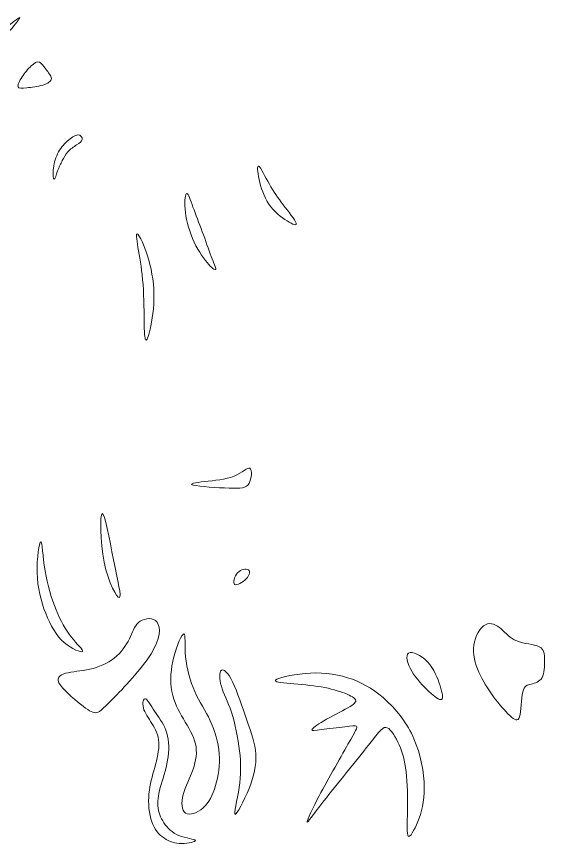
# Model space of a CAD drawing. Header units: millimetres. Extents: x -6423 to -1759, y 6 to 2012.
# Drawn here: x -6089 to -6044.5, y 561.1 to 630.8 of the extents above; entities that cross this region are included whole.
import ezdxf

# ---------------------------------------------------------------- set-up
doc = ezdxf.new("R2010")
doc.units = ezdxf.units.MM
doc.header["$MEASUREMENT"] = 0
doc.layers.add('layer 1', color=7, linetype='Continuous')

msp = doc.modelspace()

# ---------------------------------------------------------------- linework, layer by layer
at = {"layer": 'layer 1', "color": 177, "lineweight": 9}
for points, knots in [([(-6106.5811, 621.0397), (-6106.5724, 621.1479), (-6105.8679, 621.3105), (-6104.9374, 621.5721), (-6104.9374, 621.5721), (-6104.0074, 621.8342), (-6102.8515, 622.1954), (-6101.6591, 622.674), (-6101.6591, 622.674), (-6100.4673, 623.1528), (-6099.2389, 623.7485), (-6098.0194, 624.381), (-6098.0194, 624.381), (-6096.8007, 625.013), (-6095.5904, 625.6812), (-6094.4793, 626.4311), (-6094.4793, 626.4311), (-6093.3687, 627.1804), (-6092.3573, 628.0112), (-6091.4358, 628.7429), (-6091.4358, 628.7429), (-6090.5147, 629.4749), (-6089.6839, 630.1064), (-6089.223, 630.4497), (-6089.223, 630.4497), (-6088.7629, 630.793), (-6088.6725, 630.8476), (-6088.8352, 630.6121), (-6088.8352, 630.6121), (-6088.9976, 630.3774), (-6089.4131, 629.8538), (-6089.9816, 629.1856), (-6089.9816, 629.1856), (-6090.5506, 628.5175), (-6091.2736, 627.7046), (-6092.2761, 626.8192), (-6092.2761, 626.8192), (-6093.2783, 625.9343), (-6094.5605, 624.9772), (-6095.8251, 624.2001), (-6095.8251, 624.2001), (-6097.0894, 623.4239), (-6098.3355, 622.8274), (-6099.5189, 622.3578), (-6099.5189, 622.3578), (-6100.7017, 621.888), (-6101.8218, 621.5449), (-6102.761, 621.3105), (-6102.761, 621.3105), (-6103.7005, 621.0756), (-6104.4588, 620.949), (-6105.1813, 620.9132), (-6105.1813, 620.9132), (-6105.904, 620.8765), (-6106.5903, 620.9308), (-6106.5811, 621.0397)], [0, 0, 0, 0, 0.0666667, 0.0666667, 0.0666667, 0.0666667, 0.1333333, 0.1333333, 0.1333333, 0.1333333, 0.2, 0.2, 0.2, 0.2, 0.2666667, 0.2666667, 0.2666667, 0.2666667, 0.3333333, 0.3333333, 0.3333333, 0.3333333, 0.4, 0.4, 0.4, 0.4, 0.4666667, 0.4666667, 0.4666667, 0.4666667, 0.5333333, 0.5333333, 0.5333333, 0.5333333, 0.6, 0.6, 0.6, 0.6, 0.6666667, 0.6666667, 0.6666667, 0.6666667, 0.7333333, 0.7333333, 0.7333333, 0.7333333, 0.8, 0.8, 0.8, 0.8, 0.8666667, 0.8666667, 0.8666667, 0.8666667, 1, 1, 1, 1]), ([(-6088.9074, 624.9139), (-6088.9617, 625.0673), (-6088.7988, 625.4104), (-6088.5731, 625.7537), (-6088.5731, 625.7537), (-6088.3474, 626.0965), (-6088.0581, 626.44), (-6087.796, 626.6839), (-6087.796, 626.6839), (-6087.5345, 626.9278), (-6087.2995, 627.072), (-6087.1102, 627.009), (-6087.1102, 627.009), (-6086.9204, 626.9457), (-6086.7759, 626.6747), (-6086.5681, 626.4039), (-6086.5681, 626.4039), (-6086.3603, 626.1328), (-6086.0895, 625.8621), (-6086.0982, 625.6271), (-6086.0982, 625.6271), (-6086.1075, 625.3927), (-6086.3964, 625.1939), (-6086.8117, 625.0673), (-6086.8117, 625.0673), (-6087.227, 624.9408), (-6087.7689, 624.8865), (-6088.1757, 624.8414), (-6088.1757, 624.8414), (-6088.582, 624.796), (-6088.8528, 624.7602), (-6088.9074, 624.9139)], [0, 0, 0, 0, 0.1111111, 0.1111111, 0.1111111, 0.1111111, 0.2222222, 0.2222222, 0.2222222, 0.2222222, 0.3333333, 0.3333333, 0.3333333, 0.3333333, 0.4444444, 0.4444444, 0.4444444, 0.4444444, 0.5555556, 0.5555556, 0.5555556, 0.5555556, 0.6666667, 0.6666667, 0.6666667, 0.6666667, 0.7777778, 0.7777778, 0.7777778, 0.7777778, 1, 1, 1, 1]), ([(-6085.8543, 617.1292), (-6085.7824, 617.1379), (-6085.6922, 617.5168), (-6085.5743, 617.8419), (-6085.5743, 617.8419), (-6085.457, 618.1676), (-6085.3125, 618.4384), (-6085.1772, 618.7002), (-6085.1772, 618.7002), (-6085.0414, 618.9623), (-6084.9154, 619.2151), (-6084.7076, 619.4408), (-6084.7076, 619.4408), (-6084.4999, 619.6668), (-6084.2109, 619.8651), (-6083.967, 620.028), (-6083.967, 620.028), (-6083.7231, 620.1902), (-6083.5245, 620.3168), (-6083.4974, 620.4884), (-6083.4974, 620.4884), (-6083.4705, 620.6601), (-6083.6147, 620.8765), (-6083.8586, 620.8678), (-6083.8586, 620.8678), (-6084.1025, 620.8586), (-6084.4455, 620.6239), (-6084.7619, 620.3347), (-6084.7619, 620.3347), (-6085.0781, 620.0457), (-6085.3671, 619.7024), (-6085.5743, 619.2781), (-6085.5743, 619.2781), (-6085.7824, 618.8539), (-6085.9089, 618.3479), (-6085.9448, 617.9147), (-6085.9448, 617.9147), (-6085.9809, 617.4807), (-6085.9268, 617.1195), (-6085.8543, 617.1292)], [0, 0, 0, 0, 0.0909091, 0.0909091, 0.0909091, 0.0909091, 0.1818182, 0.1818182, 0.1818182, 0.1818182, 0.2727273, 0.2727273, 0.2727273, 0.2727273, 0.3636364, 0.3636364, 0.3636364, 0.3636364, 0.4545455, 0.4545455, 0.4545455, 0.4545455, 0.5454545, 0.5454545, 0.5454545, 0.5454545, 0.6363636, 0.6363636, 0.6363636, 0.6363636, 0.7272727, 0.7272727, 0.7272727, 0.7272727, 0.8181818, 0.8181818, 0.8181818, 0.8181818, 1, 1, 1, 1]), ([(-6068.6046, 618.2213), (-6068.4425, 618.1132), (-6068.0812, 617.3547), (-6067.72, 616.7224), (-6067.72, 616.7224), (-6067.3582, 616.0901), (-6066.9973, 615.5846), (-6066.5459, 614.9885), (-6066.5459, 614.9885), (-6066.0942, 614.392), (-6065.5523, 613.706), (-6065.4619, 613.4352), (-6065.4619, 613.4352), (-6065.372, 613.1638), (-6065.733, 613.3086), (-6066.2208, 613.6155), (-6066.2208, 613.6155), (-6066.7086, 613.9227), (-6067.3224, 614.392), (-6067.7561, 615.0243), (-6067.7561, 615.0243), (-6068.1896, 615.6566), (-6068.4425, 616.4513), (-6068.5867, 617.1195), (-6068.5867, 617.1195), (-6068.7312, 617.7881), (-6068.7676, 618.3297), (-6068.6046, 618.2213)], [0, 0, 0, 0, 0.125, 0.125, 0.125, 0.125, 0.25, 0.25, 0.25, 0.25, 0.375, 0.375, 0.375, 0.375, 0.5, 0.5, 0.5, 0.5, 0.625, 0.625, 0.625, 0.625, 0.75, 0.75, 0.75, 0.75, 1, 1, 1, 1]), ([(-6074.6738, 615.9366), (-6074.5478, 615.9459), (-6074.3851, 615.404), (-6074.1591, 614.7804), (-6074.1591, 614.7804), (-6073.9334, 614.1576), (-6073.6445, 613.4528), (-6073.3731, 612.7127), (-6073.3731, 612.7127), (-6073.1023, 611.972), (-6072.8497, 611.195), (-6072.6238, 610.6176), (-6072.6238, 610.6176), (-6072.3981, 610.0393), (-6072.1995, 609.6599), (-6072.2444, 609.5602), (-6072.2444, 609.5602), (-6072.29, 609.4611), (-6072.5787, 609.642), (-6072.9666, 610.1023), (-6072.9666, 610.1023), (-6073.3552, 610.5632), (-6073.843, 611.3034), (-6074.1953, 612.1347), (-6074.1953, 612.1347), (-6074.5478, 612.9653), (-6074.7643, 613.8863), (-6074.8276, 614.6272), (-6074.8276, 614.6272), (-6074.8908, 615.3676), (-6074.8004, 615.9277), (-6074.6738, 615.9366)], [0, 0, 0, 0, 0.1111111, 0.1111111, 0.1111111, 0.1111111, 0.2222222, 0.2222222, 0.2222222, 0.2222222, 0.3333333, 0.3333333, 0.3333333, 0.3333333, 0.4444444, 0.4444444, 0.4444444, 0.4444444, 0.5555556, 0.5555556, 0.5555556, 0.5555556, 0.6666667, 0.6666667, 0.6666667, 0.6666667, 0.7777778, 0.7777778, 0.7777778, 0.7777778, 1, 1, 1, 1]), ([(-6078.8733, 612.5321), (-6078.756, 612.5321), (-6078.413, 611.8813), (-6078.1055, 611.0057), (-6078.1055, 611.0057), (-6077.7989, 610.1298), (-6077.5278, 609.0276), (-6077.4643, 607.8899), (-6077.4643, 607.8899), (-6077.4013, 606.7519), (-6077.5458, 605.5777), (-6077.6992, 604.7833), (-6077.6992, 604.7833), (-6077.8529, 603.988), (-6078.0156, 603.5728), (-6078.115, 603.5728), (-6078.115, 603.5728), (-6078.2144, 603.5728), (-6078.2503, 603.988), (-6078.2682, 604.8735), (-6078.2682, 604.8735), (-6078.2867, 605.7583), (-6078.2867, 607.1128), (-6078.3676, 608.2511), (-6078.3676, 608.2511), (-6078.4488, 609.3888), (-6078.6118, 610.3101), (-6078.7468, 611.0956), (-6078.7468, 611.0956), (-6078.8826, 611.8813), (-6078.9907, 612.5321), (-6078.8733, 612.5321)], [0, 0, 0, 0, 0.1111111, 0.1111111, 0.1111111, 0.1111111, 0.2222222, 0.2222222, 0.2222222, 0.2222222, 0.3333333, 0.3333333, 0.3333333, 0.3333333, 0.4444444, 0.4444444, 0.4444444, 0.4444444, 0.5555556, 0.5555556, 0.5555556, 0.5555556, 0.6666667, 0.6666667, 0.6666667, 0.6666667, 0.7777778, 0.7777778, 0.7777778, 0.7777778, 1, 1, 1, 1]), ([(-6074.1138, 591.3447), (-6074.5837, 591.4531), (-6073.969, 591.5612), (-6073.1746, 591.6516), (-6073.1746, 591.6516), (-6072.3801, 591.7418), (-6071.4046, 591.814), (-6070.7003, 592.1033), (-6070.7003, 592.1033), (-6069.9958, 592.3923), (-6069.5623, 592.8977), (-6069.3637, 592.7712), (-6069.3637, 592.7712), (-6069.1649, 592.6449), (-6069.2008, 591.8863), (-6069.4357, 591.4889), (-6069.4357, 591.4889), (-6069.6704, 591.0916), (-6070.1039, 591.0554), (-6071.0974, 591.0916), (-6071.0974, 591.0916), (-6072.0909, 591.1277), (-6073.6442, 591.2361), (-6074.1138, 591.3447)], [0, 0, 0, 0, 0.1428571, 0.1428571, 0.1428571, 0.1428571, 0.2857143, 0.2857143, 0.2857143, 0.2857143, 0.4285714, 0.4285714, 0.4285714, 0.4285714, 0.5714286, 0.5714286, 0.5714286, 0.5714286, 0.7142857, 0.7142857, 0.7142857, 0.7142857, 1, 1, 1, 1]), ([(-6081.8085, 588.9453), (-6081.6095, 588.9959), (-6081.2124, 586.8217), (-6080.8509, 585.0521), (-6080.8509, 585.0521), (-6080.4894, 583.2824), (-6080.1645, 581.9168), (-6080.3631, 581.8665), (-6080.3631, 581.8665), (-6080.5616, 581.8158), (-6081.2844, 583.0799), (-6081.6456, 584.8494), (-6081.6456, 584.8494), (-6082.0068, 586.6194), (-6082.0068, 588.8949), (-6081.8085, 588.9453)], [0, 0, 0, 0, 0.2, 0.2, 0.2, 0.2, 0.4, 0.4, 0.4, 0.4, 0.6, 0.6, 0.6, 0.6, 1, 1, 1, 1]), ([(-6086.9923, 586.5756), (-6086.8663, 586.6123), (-6086.8299, 585.3477), (-6086.6311, 584.1375), (-6086.6311, 584.1375), (-6086.4323, 582.9275), (-6086.0711, 581.7715), (-6085.6922, 580.8323), (-6085.6922, 580.8323), (-6085.3125, 579.8931), (-6084.9154, 579.1704), (-6084.4271, 578.556), (-6084.4271, 578.556), (-6083.9398, 577.942), (-6083.3618, 577.4365), (-6083.4705, 577.3281), (-6083.4705, 577.3281), (-6083.5786, 577.22), (-6084.3733, 577.5087), (-6085.0238, 578.0867), (-6085.0238, 578.0867), (-6085.674, 578.6649), (-6086.18, 579.5319), (-6086.5773, 580.5431), (-6086.5773, 580.5431), (-6086.9747, 581.5548), (-6087.2637, 582.7105), (-6087.2995, 583.9569), (-6087.2995, 583.9569), (-6087.3359, 585.2035), (-6087.1189, 586.54), (-6086.9923, 586.5756)], [0, 0, 0, 0, 0.1111111, 0.1111111, 0.1111111, 0.1111111, 0.2222222, 0.2222222, 0.2222222, 0.2222222, 0.3333333, 0.3333333, 0.3333333, 0.3333333, 0.4444444, 0.4444444, 0.4444444, 0.4444444, 0.5555556, 0.5555556, 0.5555556, 0.5555556, 0.6666667, 0.6666667, 0.6666667, 0.6666667, 0.7777778, 0.7777778, 0.7777778, 0.7777778, 1, 1, 1, 1]), ([(-6069.49, 584.2097), (-6069.3094, 584.0834), (-6069.3819, 583.7586), (-6069.6704, 583.4514), (-6069.6704, 583.4514), (-6069.9596, 583.1442), (-6070.4656, 582.8552), (-6070.646, 582.9818), (-6070.646, 582.9818), (-6070.8263, 583.1078), (-6070.6821, 583.6499), (-6070.3931, 583.9569), (-6070.3931, 583.9569), (-6070.1039, 584.264), (-6069.6704, 584.3363), (-6069.49, 584.2097)], [0, 0, 0, 0, 0.2, 0.2, 0.2, 0.2, 0.4, 0.4, 0.4, 0.4, 0.6, 0.6, 0.6, 0.6, 1, 1, 1, 1]), ([(-6085.457, 574.6909), (-6085.7101, 575.1971), (-6085.2766, 575.4133), (-6084.6807, 575.5402), (-6084.6807, 575.5402), (-6084.0843, 575.6665), (-6083.326, 575.7023), (-6082.5856, 575.9011), (-6082.5856, 575.9011), (-6081.8447, 576.0997), (-6081.1222, 576.4609), (-6080.5804, 576.9487), (-6080.5804, 576.9487), (-6080.0382, 577.4365), (-6079.677, 578.0506), (-6079.4244, 578.5924), (-6079.4244, 578.5924), (-6079.1716, 579.1345), (-6079.0271, 579.6039), (-6078.6115, 579.8749), (-6078.6115, 579.8749), (-6078.196, 580.1457), (-6077.5096, 580.218), (-6077.1845, 579.7845), (-6077.1845, 579.7845), (-6076.8594, 579.3513), (-6076.8955, 578.4113), (-6077.69, 577.1296), (-6077.69, 577.1296), (-6078.4852, 575.8468), (-6080.0382, 574.2215), (-6080.9416, 573.3), (-6080.9416, 573.3), (-6081.8447, 572.3787), (-6082.0978, 572.162), (-6082.3863, 572.162), (-6082.3863, 572.162), (-6082.6755, 572.162), (-6083.0006, 572.3787), (-6083.6326, 572.885), (-6083.6326, 572.885), (-6084.2652, 573.3904), (-6085.2044, 574.1849), (-6085.457, 574.6909)], [0, 0, 0, 0, 0.0833333, 0.0833333, 0.0833333, 0.0833333, 0.1666667, 0.1666667, 0.1666667, 0.1666667, 0.25, 0.25, 0.25, 0.25, 0.3333333, 0.3333333, 0.3333333, 0.3333333, 0.4166667, 0.4166667, 0.4166667, 0.4166667, 0.5, 0.5, 0.5, 0.5, 0.5833333, 0.5833333, 0.5833333, 0.5833333, 0.6666667, 0.6666667, 0.6666667, 0.6666667, 0.75, 0.75, 0.75, 0.75, 0.8333333, 0.8333333, 0.8333333, 0.8333333, 1, 1, 1, 1]), ([(-6049.495, 579.5854), (-6049.0433, 579.8206), (-6048.5734, 579.5675), (-6048.1761, 579.2242), (-6048.1761, 579.2242), (-6047.7787, 578.8812), (-6047.4536, 578.4479), (-6046.8577, 578.2127), (-6046.8577, 578.2127), (-6046.2615, 577.9781), (-6045.3946, 577.942), (-6044.9611, 577.725), (-6044.9611, 577.725), (-6044.5276, 577.5085), (-6044.5276, 577.1111), (-6044.5276, 576.6051), (-6044.5276, 576.6051), (-6044.5276, 576.0997), (-6044.5276, 575.4853), (-6044.7264, 575.1244), (-6044.7264, 575.1244), (-6044.925, 574.7629), (-6045.3223, 574.6548), (-6045.6475, 574.5822), (-6045.6475, 574.5822), (-6045.9726, 574.51), (-6046.2252, 574.4739), (-6046.3517, 573.9141), (-6046.3517, 573.9141), (-6046.478, 573.3541), (-6046.478, 572.2706), (-6046.6228, 571.8187), (-6046.6228, 571.8187), (-6046.7673, 571.3673), (-6047.0563, 571.5476), (-6047.4536, 571.9273), (-6047.4536, 571.9273), (-6047.851, 572.3065), (-6048.3569, 572.8842), (-6048.8263, 573.5162), (-6048.8263, 573.5162), (-6049.2962, 574.1488), (-6049.7296, 574.8351), (-6050.0547, 575.5758), (-6050.0547, 575.5758), (-6050.3798, 576.3162), (-6050.5968, 577.1111), (-6050.488, 577.8697), (-6050.488, 577.8697), (-6050.3798, 578.6283), (-6049.9461, 579.3508), (-6049.495, 579.5854)], [0, 0, 0, 0, 0.0714286, 0.0714286, 0.0714286, 0.0714286, 0.1428571, 0.1428571, 0.1428571, 0.1428571, 0.2142857, 0.2142857, 0.2142857, 0.2142857, 0.2857143, 0.2857143, 0.2857143, 0.2857143, 0.3571429, 0.3571429, 0.3571429, 0.3571429, 0.4285714, 0.4285714, 0.4285714, 0.4285714, 0.5, 0.5, 0.5, 0.5, 0.5714286, 0.5714286, 0.5714286, 0.5714286, 0.6428571, 0.6428571, 0.6428571, 0.6428571, 0.7142857, 0.7142857, 0.7142857, 0.7142857, 0.7857143, 0.7857143, 0.7857143, 0.7857143, 0.8571429, 0.8571429, 0.8571429, 0.8571429, 1, 1, 1, 1]), ([(-6074.9267, 578.8092), (-6074.7643, 578.8092), (-6074.8724, 577.8694), (-6074.7819, 576.8759), (-6074.7819, 576.8759), (-6074.692, 575.8829), (-6074.403, 574.8351), (-6074.0057, 573.9502), (-6074.0057, 573.9502), (-6073.6083, 573.0651), (-6073.1023, 572.3426), (-6072.7053, 571.4936), (-6072.7053, 571.4936), (-6072.3079, 570.6448), (-6072.0187, 569.6695), (-6071.9464, 568.7121), (-6071.9464, 568.7121), (-6071.8744, 567.755), (-6072.0187, 566.8155), (-6072.2536, 566.0211), (-6072.2536, 566.0211), (-6072.4883, 565.2258), (-6072.8134, 564.5756), (-6073.3009, 564.1421), (-6073.3009, 564.1421), (-6073.7887, 563.7089), (-6074.4389, 563.4922), (-6074.7819, 563.7089), (-6074.7819, 563.7089), (-6075.1252, 563.9254), (-6075.1616, 564.5756), (-6074.981, 565.2622), (-6074.981, 565.2622), (-6074.8004, 565.9485), (-6074.403, 566.6707), (-6074.1504, 567.3932), (-6074.1504, 567.3932), (-6073.8973, 568.1162), (-6073.7887, 568.8381), (-6073.9511, 569.5429), (-6073.9511, 569.5429), (-6074.1138, 570.2469), (-6074.5473, 570.9333), (-6074.9628, 571.6381), (-6074.9628, 571.6381), (-6075.3781, 572.3426), (-6075.7757, 573.0651), (-6075.9381, 573.9502), (-6075.9381, 573.9502), (-6076.1008, 574.8351), (-6076.0286, 575.8829), (-6075.7757, 576.8759), (-6075.7757, 576.8759), (-6075.5226, 577.8694), (-6075.0894, 578.8092), (-6074.9267, 578.8092)], [0, 0, 0, 0, 0.0666667, 0.0666667, 0.0666667, 0.0666667, 0.1333333, 0.1333333, 0.1333333, 0.1333333, 0.2, 0.2, 0.2, 0.2, 0.2666667, 0.2666667, 0.2666667, 0.2666667, 0.3333333, 0.3333333, 0.3333333, 0.3333333, 0.4, 0.4, 0.4, 0.4, 0.4666667, 0.4666667, 0.4666667, 0.4666667, 0.5333333, 0.5333333, 0.5333333, 0.5333333, 0.6, 0.6, 0.6, 0.6, 0.6666667, 0.6666667, 0.6666667, 0.6666667, 0.7333333, 0.7333333, 0.7333333, 0.7333333, 0.8, 0.8, 0.8, 0.8, 0.8666667, 0.8666667, 0.8666667, 0.8666667, 1, 1, 1, 1]), ([(-6055.9792, 577.1831), (-6055.6902, 577.3637), (-6054.9314, 577.0391), (-6054.3895, 576.4609), (-6054.3895, 576.4609), (-6053.8479, 575.8829), (-6053.5228, 575.0521), (-6053.3243, 574.4196), (-6053.3243, 574.4196), (-6053.1255, 573.7873), (-6053.0532, 573.3541), (-6053.2154, 573.2815), (-6053.2154, 573.2815), (-6053.3783, 573.2096), (-6053.7757, 573.4985), (-6054.2635, 573.9502), (-6054.2635, 573.9502), (-6054.7507, 574.4016), (-6055.3287, 575.0155), (-6055.7084, 575.6662), (-6055.7084, 575.6662), (-6056.0878, 576.3162), (-6056.2682, 577.0025), (-6055.9792, 577.1831)], [0, 0, 0, 0, 0.1428571, 0.1428571, 0.1428571, 0.1428571, 0.2857143, 0.2857143, 0.2857143, 0.2857143, 0.4285714, 0.4285714, 0.4285714, 0.4285714, 0.5714286, 0.5714286, 0.5714286, 0.5714286, 0.7142857, 0.7142857, 0.7142857, 0.7142857, 1, 1, 1, 1]), ([(-6071.7658, 575.7384), (-6071.5852, 575.8829), (-6071.2242, 575.5937), (-6070.8263, 574.7808), (-6070.8263, 574.7808), (-6070.4295, 573.9684), (-6069.9958, 572.6316), (-6069.6161, 571.53), (-6069.6161, 571.53), (-6069.2369, 570.4278), (-6068.9121, 569.5606), (-6068.8575, 568.6578), (-6068.8575, 568.6578), (-6068.8037, 567.755), (-6069.0202, 566.8155), (-6069.4357, 565.7679), (-6069.4357, 565.7679), (-6069.8513, 564.7204), (-6070.4656, 563.5642), (-6070.6101, 563.5824), (-6070.6101, 563.5824), (-6070.7541, 563.6003), (-6070.4295, 564.7926), (-6070.2671, 565.8581), (-6070.2671, 565.8581), (-6070.1039, 566.9236), (-6070.1039, 567.8631), (-6070.2304, 568.9468), (-6070.2304, 568.9468), (-6070.357, 570.0307), (-6070.6101, 571.2589), (-6070.9168, 572.1984), (-6070.9168, 572.1984), (-6071.2242, 573.1373), (-6071.5852, 573.7875), (-6071.7658, 574.4016), (-6071.7658, 574.4016), (-6071.9464, 575.0155), (-6071.9464, 575.5937), (-6071.7658, 575.7384)], [0, 0, 0, 0, 0.0909091, 0.0909091, 0.0909091, 0.0909091, 0.1818182, 0.1818182, 0.1818182, 0.1818182, 0.2727273, 0.2727273, 0.2727273, 0.2727273, 0.3636364, 0.3636364, 0.3636364, 0.3636364, 0.4545455, 0.4545455, 0.4545455, 0.4545455, 0.5454545, 0.5454545, 0.5454545, 0.5454545, 0.6363636, 0.6363636, 0.6363636, 0.6363636, 0.7272727, 0.7272727, 0.7272727, 0.7272727, 0.8181818, 0.8181818, 0.8181818, 0.8181818, 1, 1, 1, 1]), ([(-6067.0874, 574.9799), (-6066.7086, 575.1602), (-6065.4801, 575.4492), (-6064.2517, 575.5032), (-6064.2517, 575.5032), (-6063.0235, 575.5576), (-6061.7953, 575.3772), (-6060.7116, 574.9799), (-6060.7116, 574.9799), (-6059.6279, 574.5822), (-6058.6884, 573.9684), (-6057.8035, 573.1373), (-6057.8035, 573.1373), (-6056.9184, 572.3065), (-6056.0878, 571.2589), (-6055.5275, 569.9585), (-6055.5275, 569.9585), (-6054.9677, 568.6578), (-6054.6785, 567.1048), (-6054.6606, 565.8763), (-6054.6606, 565.8763), (-6054.6424, 564.6479), (-6054.8955, 563.745), (-6055.2024, 562.9859), (-6055.2024, 562.9859), (-6055.5099, 562.2273), (-6055.8708, 561.6132), (-6056.0153, 561.758), (-6056.0153, 561.758), (-6056.1598, 561.9025), (-6056.0878, 562.8056), (-6056.0694, 563.8893), (-6056.0694, 563.8893), (-6056.0514, 564.973), (-6056.0878, 566.2373), (-6056.1959, 567.1947), (-6056.1959, 567.1947), (-6056.3043, 568.1518), (-6056.4847, 568.8025), (-6056.7736, 569.4525), (-6056.7736, 569.4525), (-6057.0629, 570.1027), (-6057.4605, 570.7529), (-6057.7853, 570.8977), (-6057.7853, 570.8977), (-6058.1105, 571.0422), (-6058.3636, 570.6807), (-6059.3571, 569.4346), (-6059.3571, 569.4346), (-6060.3504, 568.1884), (-6062.0845, 566.0567), (-6063.1136, 564.738), (-6063.1136, 564.738), (-6064.1435, 563.4197), (-6064.4687, 562.9137), (-6064.5224, 562.9501), (-6064.5224, 562.9501), (-6064.5768, 562.9859), (-6064.3603, 563.5642), (-6063.6558, 564.9007), (-6063.6558, 564.9007), (-6062.9515, 566.2373), (-6061.7592, 568.3327), (-6061.091, 569.5068), (-6061.091, 569.5068), (-6060.4223, 570.6807), (-6060.2781, 570.9333), (-6060.3685, 571.0242), (-6060.3685, 571.0242), (-6060.4587, 571.1144), (-6060.7836, 571.0422), (-6061.3618, 570.9699), (-6061.3618, 570.9699), (-6061.94, 570.8977), (-6062.7706, 570.8252), (-6063.3306, 570.7529), (-6063.3306, 570.7529), (-6063.8904, 570.6807), (-6064.1794, 570.6082), (-6064.1435, 570.7168), (-6064.1435, 570.7168), (-6064.1074, 570.8252), (-6063.7459, 571.1144), (-6063.1318, 571.4754), (-6063.1318, 571.4754), (-6062.5177, 571.8371), (-6061.6508, 572.2706), (-6061.1087, 572.5773), (-6061.1087, 572.5773), (-6060.5668, 572.8847), (-6060.3504, 573.0651), (-6060.4587, 573.2636), (-6060.4587, 573.2636), (-6060.5668, 573.4624), (-6061.0006, 573.6792), (-6061.5606, 573.878), (-6061.5606, 573.878), (-6062.1204, 574.0768), (-6062.8067, 574.2569), (-6063.6558, 574.3837), (-6063.6558, 574.3837), (-6064.5045, 574.51), (-6065.516, 574.5822), (-6066.2571, 574.6548), (-6066.2571, 574.6548), (-6066.9973, 574.727), (-6067.4671, 574.799), (-6067.0874, 574.9799)], [0, 0, 0, 0, 0.0357143, 0.0357143, 0.0357143, 0.0357143, 0.0714286, 0.0714286, 0.0714286, 0.0714286, 0.1071429, 0.1071429, 0.1071429, 0.1071429, 0.1428571, 0.1428571, 0.1428571, 0.1428571, 0.1785714, 0.1785714, 0.1785714, 0.1785714, 0.2142857, 0.2142857, 0.2142857, 0.2142857, 0.25, 0.25, 0.25, 0.25, 0.2857143, 0.2857143, 0.2857143, 0.2857143, 0.3214286, 0.3214286, 0.3214286, 0.3214286, 0.3571429, 0.3571429, 0.3571429, 0.3571429, 0.3928571, 0.3928571, 0.3928571, 0.3928571, 0.4285714, 0.4285714, 0.4285714, 0.4285714, 0.4642857, 0.4642857, 0.4642857, 0.4642857, 0.5, 0.5, 0.5, 0.5, 0.5357143, 0.5357143, 0.5357143, 0.5357143, 0.5714286, 0.5714286, 0.5714286, 0.5714286, 0.6071429, 0.6071429, 0.6071429, 0.6071429, 0.6428571, 0.6428571, 0.6428571, 0.6428571, 0.6785714, 0.6785714, 0.6785714, 0.6785714, 0.7142857, 0.7142857, 0.7142857, 0.7142857, 0.75, 0.75, 0.75, 0.75, 0.7857143, 0.7857143, 0.7857143, 0.7857143, 0.8214286, 0.8214286, 0.8214286, 0.8214286, 0.8571429, 0.8571429, 0.8571429, 0.8571429, 0.8928571, 0.8928571, 0.8928571, 0.8928571, 0.9285714, 0.9285714, 0.9285714, 0.9285714, 1, 1, 1, 1]), ([(-6078.1601, 573.3361), (-6077.979, 573.2823), (-6077.7266, 572.7761), (-6077.4013, 572.2883), (-6077.4013, 572.2883), (-6077.0762, 571.8008), (-6076.6788, 571.3312), (-6076.4439, 570.6994), (-6076.4439, 570.6994), (-6076.2089, 570.0668), (-6076.137, 569.2724), (-6076.2456, 568.4595), (-6076.2456, 568.4595), (-6076.3537, 567.6466), (-6076.6429, 566.8158), (-6076.8415, 566.111), (-6076.8415, 566.111), (-6077.04, 565.407), (-6077.1484, 564.829), (-6077.1123, 564.3051), (-6077.1123, 564.3051), (-6077.0762, 563.7809), (-6076.8955, 563.3116), (-6076.6063, 562.8783), (-6076.6063, 562.8783), (-6076.3178, 562.4446), (-6075.9199, 562.0473), (-6075.3422, 561.8123), (-6075.3422, 561.8123), (-6074.7643, 561.5777), (-6074.0057, 561.5051), (-6073.9511, 561.3968), (-6073.9511, 561.3968), (-6073.8973, 561.2887), (-6074.5478, 561.1439), (-6075.107, 561.1439), (-6075.107, 561.1439), (-6075.6674, 561.1439), (-6076.1367, 561.2887), (-6076.5704, 561.5777), (-6076.5704, 561.5777), (-6077.0042, 561.8669), (-6077.4013, 562.3001), (-6077.6359, 562.9683), (-6077.6359, 562.9683), (-6077.8709, 563.6369), (-6077.9431, 564.5397), (-6077.8709, 565.3347), (-6077.8709, 565.3347), (-6077.7986, 566.1294), (-6077.5819, 566.8158), (-6077.3831, 567.5382), (-6077.3831, 567.5382), (-6077.1845, 568.2607), (-6077.0042, 569.0193), (-6077.04, 569.6516), (-6077.04, 569.6516), (-6077.0762, 570.2836), (-6077.3293, 570.7896), (-6077.618, 571.2592), (-6077.618, 571.2592), (-6077.907, 571.7288), (-6078.2321, 572.162), (-6078.3407, 572.5775), (-6078.3407, 572.5775), (-6078.4488, 572.9931), (-6078.3407, 573.3904), (-6078.1601, 573.3361)], [0, 0, 0, 0, 0.0555556, 0.0555556, 0.0555556, 0.0555556, 0.1111111, 0.1111111, 0.1111111, 0.1111111, 0.1666667, 0.1666667, 0.1666667, 0.1666667, 0.2222222, 0.2222222, 0.2222222, 0.2222222, 0.2777778, 0.2777778, 0.2777778, 0.2777778, 0.3333333, 0.3333333, 0.3333333, 0.3333333, 0.3888889, 0.3888889, 0.3888889, 0.3888889, 0.4444444, 0.4444444, 0.4444444, 0.4444444, 0.5, 0.5, 0.5, 0.5, 0.5555556, 0.5555556, 0.5555556, 0.5555556, 0.6111111, 0.6111111, 0.6111111, 0.6111111, 0.6666667, 0.6666667, 0.6666667, 0.6666667, 0.7222222, 0.7222222, 0.7222222, 0.7222222, 0.7777778, 0.7777778, 0.7777778, 0.7777778, 0.8333333, 0.8333333, 0.8333333, 0.8333333, 0.8888889, 0.8888889, 0.8888889, 0.8888889, 1, 1, 1, 1])]:
    msp.add_open_spline(points, degree=3, knots=knots, dxfattribs=at)

doc.saveas('drawing.dxf')
